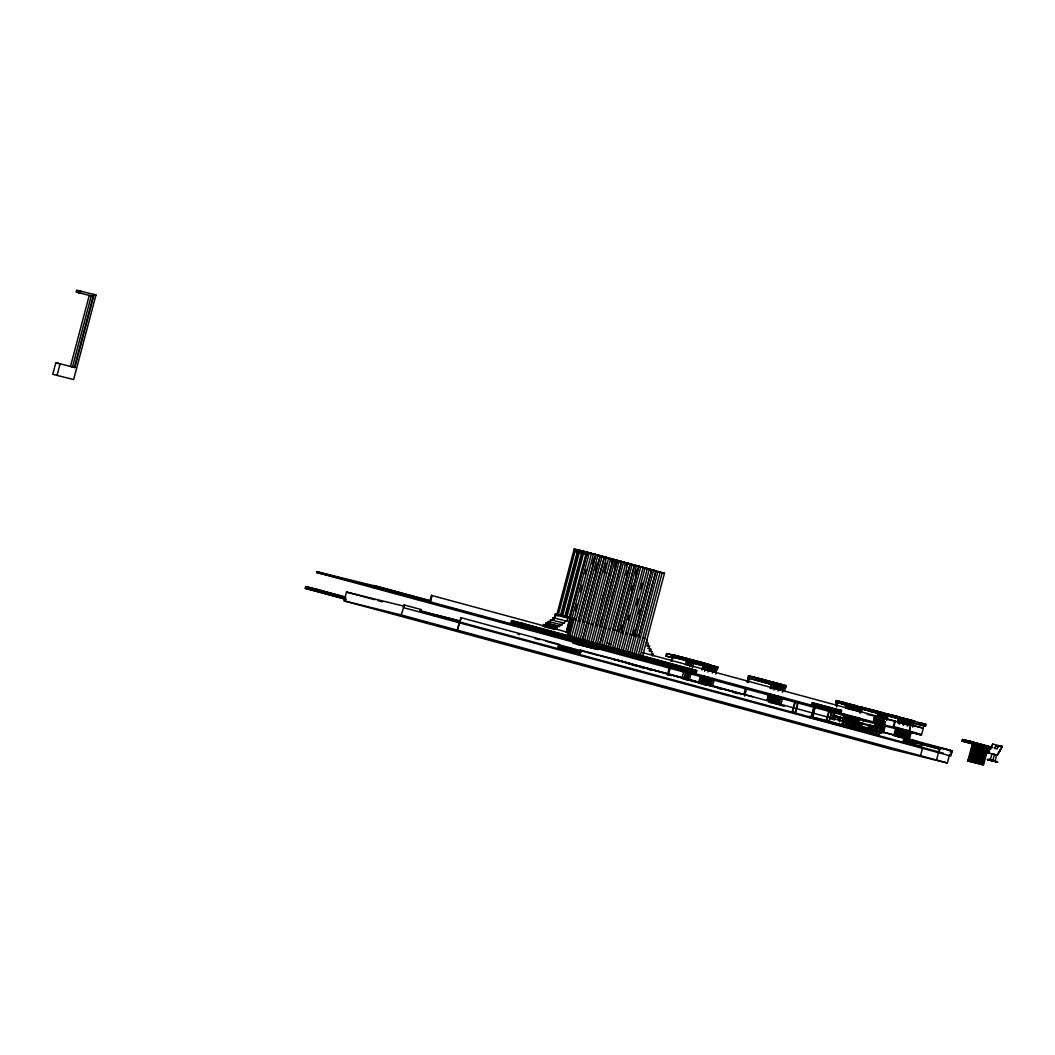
<?xml version="1.0" encoding="UTF-8"?>
<svg xmlns="http://www.w3.org/2000/svg" width="1055" height="1055" viewBox="0 0 1055 1055"><rect width="100%" height="100%" fill="white"/><g stroke="black" fill="none" stroke-linecap="round" stroke-linejoin="round"><path stroke-width="1.5" d="M72.518 366.889L91.297 295.848L93.565 296.468L74.8 367.509L55.81 362.735L52.75 374.301L73.639 379.549L95.979 295.004L93.71 294.385L74.43 367.364M57.036 375.461L60.095 363.896L55.81 362.735M89.279 295.308L70.5 366.349L74.8 367.509M346.251 599.53L305.238 588.4L305.726 586.554L317.028 589.363L316.83 590.127L312.161 588.967M307.493 587.82L307.704 587.068M864.058 719.774L863.781 720.816L316.685 572.496L316.896 571.705L373.932 585.736L429.992 600.941L431.455 595.389L432.115 595.548L430.717 600.836L430.058 600.677M305.238 588.4L316.078 591.077L316.566 589.218L345.539 597.09M950.568 754.839L949.5 754.826L947.364 763.002L890.275 748.958L344.167 600.902L346.502 592.053L403.538 606.084M316.685 572.496L374.393 586.699L374.67 585.644L373.734 586.527L921.477 735.019L923.283 728.148L910.874 724.798L909.028 731.656M344.167 600.902L401.203 614.933L404.487 605.029L403.155 607.548L950.871 756.026L952.203 750.989L939.807 747.652L939.174 749.96M420.523 611.122L420.945 609.5L403.854 604.871M434.238 615.843L434.568 614.577L460.402 620.933M447.531 618.019L460.125 621.804L419.89 610.964M459.439 621.962L461.233 617.729L457.29 630.138L459.624 621.29L419.996 610.555L420.945 609.5M511.082 622.476L521.909 625.14L522.396 623.334L696.775 670.611L696.3 672.417L511.082 622.476L511.556 620.67L522.858 623.479L522.673 624.191M513.337 621.896L513.521 621.184M543.074 626.565L543.602 624.56L557.304 627.976L557.818 626.024L559.598 626.499L560.139 624.455L561.893 624.929L562.486 622.687L564.359 623.189L565.018 620.67L566.944 621.184L567.788 617.993L570.017 618.599L566.377 632.354M543.602 624.56L545.369 625.035L545.883 623.083L557.818 626.024M545.883 623.083L547.65 623.558L548.191 621.514L561.893 624.929M564.359 623.189L550.552 619.747L549.958 621.988L548.191 621.514M566.944 621.184L553.084 617.729L552.411 620.261L550.552 619.747M553.994 619.166L555.431 613.707L574.804 618.586M554.192 619.206L555.22 614.511M570.017 618.599L555.84 615.052L555.009 618.243L553.084 617.729M556.987 614.089L574.171 549.062L600.097 555.642L578.18 638.644M586.831 554.126L575.067 551.238L558.069 615.658L555.84 615.052M555.022 629.492L555.55 627.501M578.087 551.725L561.273 615.355L564.9 616.305L581.622 553.018L579.353 552.398L562.632 615.685M579.96 552.438L580.435 550.605M581.226 552.754L581.714 550.908M582.4 552.926L565.612 616.423L569.225 617.373L585.907 554.205L583.652 553.598M582.703 551.211L586.026 551.976M583.969 551.528L566.957 616.753M558.662 647.546L559.493 644.368L460.6 617.571M585.512 553.915L582.241 552.978M569.911 617.584L586.686 554.086M566.153 632.314L587.319 552.293M570.082 618.322L570.333 617.373M566.838 637.523L589.231 552.767M567.049 637.246L571.942 618.626M568.381 635.954L572.891 618.876L569.99 618.138M575.608 610.634L577.27 604.317M580.606 591.684L582.281 585.38M585.195 574.316L586.448 569.581M569.595 636.271L591.512 553.282L574.171 549.062M571.203 638.38L593.543 553.835L595.851 554.455L578.522 620.485L580.421 620.947M592.396 564.517L594.084 558.161M573.894 637.471L595.811 554.442M597.842 555.036L575.503 639.581L569.107 637.84M595.416 570.504L597.288 563.41M582.808 621.646L600.229 555.721M580.197 639.185L602.128 556.196L604.436 556.816L582.492 639.831M582.466 639.805L604.396 556.803M580.237 650.012L579.393 653.177L580.857 650.17L950.634 750.382L950.093 751.925M584.51 640.385L606.44 557.396L608.695 558.003L586.778 641.005M604.014 572.786L606.533 563.238M588.796 641.546L610.726 558.557L613.008 559.137L590.655 643.708M602.286 599.003L603.935 592.765M613.1 559.242L595.679 625.167L597.592 625.641L595.706 625.074M593.081 642.706L615.012 559.717L617.267 560.324L594.98 644.882M614.709 567.181L615.962 562.421M600.374 623.624L601.943 617.228M605.254 604.673L607.39 597.09M609.869 587.727L611.478 581.12M617.386 560.403L599.965 626.327L601.878 626.802L599.86 626.248M597.367 643.867L619.298 560.878L621.606 561.511L599.636 644.486L621.698 561.603M611.61 597.987L613.272 591.71M601.667 645.067L623.597 562.078L625.866 562.684L603.948 645.686M605.966 646.227L627.883 563.238L630.191 563.871L608.247 646.886M626.354 575.423L627.606 570.689M612.757 629.822L614.775 630.363L612.863 629.888L630.283 563.977M610.265 647.427L632.196 564.438L634.451 565.058L612.533 648.047M634.569 565.137L617.149 631.061L619.061 631.523L617.043 630.982M614.142 650.144L636.481 565.599L638.776 566.192L616.819 649.207M620.973 630.244L622.239 625.47M631.47 590.51L632.736 585.736M635.677 574.606L636.93 569.845M621.329 632.143L623.347 632.683L621.448 632.222L638.855 566.298M618.428 651.304L640.767 566.759L643.023 567.379M628.318 619.878L629.571 615.144M621.105 650.368L643.154 567.405M623.123 650.922L645.067 567.88L647.348 568.513L625.391 651.528M636.785 605.28L638.446 598.976M640.952 589.521L642.614 583.217M627.409 652.082L649.339 569.093L651.608 569.7L629.308 654.258M634.833 630.086L633.475 634.794M639 614.327L640.24 609.605M651.726 569.779L634.306 635.703L636.205 636.178L634.187 635.624M628.609 663.991L628.833 663.133L613.496 659.362L735.678 692.489M631.694 653.243L653.625 570.254L655.933 570.874L633.58 655.445M656.025 570.979L638.578 636.904L640.517 637.378L638.499 636.824M636.007 654.443L657.938 571.454L660.193 572.061L638.275 655.063M640.293 655.603L662.224 572.614L664.492 573.234L642.561 656.21M647.322 639.554L646.478 642.759L648.39 643.273L647.73 645.805L649.59 646.306L648.996 648.548L650.764 649.023L650.223 651.067L651.99 651.555L651.476 653.507L653.243 653.981L652.715 655.986M673.182 658.017L665.916 656.052L666.575 653.52L677.89 656.302M671.85 654.654L671.257 656.896L672.259 657.146L672.853 654.904L671.85 654.654L695.258 661.023M667.472 674.752L669.45 667.261M671.033 661.261L672.22 656.764L673.103 656.975M668.277 674.989L670.334 667.472M671.85 661.511L673.552 655.076L674.554 655.326L673.974 657.568L672.958 657.318M683.376 657.516L682.796 659.757L681.781 659.507L682.374 657.265L708.855 664.334L708.261 666.575L707.259 666.325L707.852 664.083L708.855 664.334M684.537 660.193L685.13 657.951L684.128 657.7L683.535 659.942L708.261 666.575M681.926 678.352L683.904 670.861M685.486 664.861L686.673 660.364L708.116 666.18L708.578 664.413M685.288 668.514L685.473 667.802L696.775 670.611M683.719 678.866L685.737 671.349M687.319 665.362L688.968 659.098M684.721 679.104L686.396 672.787M688.48 664.901L689.311 661.736L687.201 661.195M686.343 679.552L688.018 673.235M689.68 666.918L690.933 662.171M686.607 679.657L688.691 671.771M690.352 665.468L691.183 662.316L692.186 662.566L691.355 665.718M687.609 679.908L689.693 672.022M689.231 680.343L690.893 674.04M692.568 667.736L693.808 663.002M698.344 683.482L700.388 675.952M701.905 669.991L703.158 665.468M699.544 683.429L701.628 675.543M703.303 669.226L704.133 666.061L705.755 666.509M700.428 682.387L702.01 676.387M703.988 668.896L704.78 665.903M700.546 683.68L702.221 677.363M704.305 669.477L705.136 666.312M701.272 683.864L702.933 677.547M704.608 671.231L705.861 666.496M702.696 682.532L704.358 676.215M706.032 669.899L706.863 666.734L703.817 666.061M702.788 684.247L704.859 676.361M706.534 670.057L707.364 666.905L708.367 667.156L707.536 670.307M703.79 684.497L705.452 678.194M704.503 684.669L706.177 678.365M707.839 672.061L709.092 667.34L711.716 668.026L710.239 667.485L710.833 665.243L712.455 665.679L710.991 671.112M705.518 684.919L707.18 678.616M709.263 670.729L710.094 667.578M706.23 685.077L708.314 677.191M709.975 670.875L710.819 667.71M707.232 685.328L709.316 677.429M707.958 685.499L709.619 679.196M711.703 671.297L712.547 668.132M708.96 685.75L710.622 679.433M712.296 673.116L713.549 668.382M709.738 685.961L711.4 679.657M713.483 671.771L714.314 668.619L715.316 668.87L714.486 672.022M714.657 668.659L715.25 666.43L713.628 665.982L713.048 668.224L717.387 669.398L717.98 667.156L716.358 666.72L715.765 668.962L695.456 663.78M710.74 686.212L712.824 678.325M712.362 686.647L714.024 680.343M715.699 674.04L716.938 669.305M762.013 679.196L761.42 681.425L763.042 681.873L763.635 679.631L762.013 679.196L748.443 675.846L747.85 678.088L765.943 682.651L766.537 680.422L764.915 679.974L764.321 682.216L765.943 682.651M743.946 694.335L745.529 688.335M747.111 682.348L748.298 677.851L769.899 683.68M744.672 696.102L746.65 688.612M748.232 682.625L749.419 678.128M768.699 694.599L767.117 700.586L768.765 694.559M771.469 684.102L770.282 688.599L771.535 684.075L773.157 684.51M772.352 681.992L771.759 684.233L770.137 683.798L770.73 681.556L772.352 681.992L748.443 675.846M768.343 700.467L770.005 694.15M771.68 687.834L772.511 684.669M771.97 689.007L772.761 686.014M768.924 702.287L771.007 694.401M772.682 688.084L773.513 684.919L775.135 685.354M769.649 702.472L771.733 694.572M773.407 688.256L774.238 685.104M770.651 702.709L772.326 696.406M773.988 690.089L775.24 685.341M771.165 702.854L772.827 696.551M774.911 688.664L775.742 685.513M755.09 680.013L775.9 685.354L776.493 683.113L778.115 683.561L776.638 689.1M772.168 703.105L774.251 695.219M775.913 688.915L776.744 685.763M772.893 703.276L774.963 695.403M773.895 703.527L775.966 695.641M777.64 689.337L779.21 683.851L780.832 684.286L779.368 689.719M774.607 703.685L776.269 697.368M777.944 691.051L779.197 686.317M775.61 703.936L777.693 696.036M776.335 704.12L778.419 696.221M780.08 689.904L780.924 686.739M783.034 687.28L783.628 685.038L782.006 684.59L781.425 686.831L785.316 687.913L784.485 691.065M777.337 704.358L779.421 696.471M781.096 690.155L781.926 686.99M778.115 704.569L780.199 696.682M781.861 690.379L782.691 687.227M779.117 704.819L780.792 698.515M782.454 692.212L783.707 687.478M784.142 687.57L784.735 685.328L786.357 685.763L785.764 688.005L765.455 682.822M780.74 705.254L782.823 697.368M798.187 702.379L795.51 712.481L792.318 711.624L794.982 701.522M795.101 702.722L792.318 711.624M797.778 702.287L795.51 712.481M811.612 704.292L812.442 702.854L840.993 710.371L841.165 712.046L811.598 704.278M812.403 703.527L840.822 710.991L812.403 703.527C811.493 701.905 813.616 703.289 812.469 704.529L841.086 712.033C843.182 710.186 838.844 709.237 839.569 711.611M809.554 717.347L809.792 716.451L827.41 720.776L827.16 721.686L809.554 717.347L878.67 735.652L878.907 734.742L855.5 728.398M815.172 707.114L812.429 717.492L811.229 717.163L813.972 706.797M814.196 706.85L811.229 717.163M814.948 707.061L812.429 717.492M826.302 720.539L828.966 710.437M829.481 710.121L826.698 720.631L852.374 727.554M829.705 709.211L830.114 707.681L832.263 708.235M830.958 708.564L841.481 710.516M831.762 711.189L829.098 721.29L832.158 711.294M836.298 700.533L836.523 702.327L835.863 702.142L836.298 700.533L854.946 705.413L855.17 707.206L854.946 705.413M831.815 719.286L833.885 711.439M835.547 705.162L836.378 702.023L852.242 706.112M837.604 702.34L837.934 701.074M833.173 719.642L834.835 713.365M836.496 707.087L837.736 702.379L847.073 705.004L846.242 708.142M834.36 720.064L835.428 716.015L838.58 716.846L837.868 719.536M836.338 716.965L837.011 716.477M837.09 717.149L838.303 717.466L837.921 716.701M843.13 718.178L837.723 716.648M837.591 719.457L838.303 716.767M840.835 714.604L841.046 713.813L845.754 715.092M839.292 721.514L840.373 717.426L843.552 718.257L835.428 716.015M839.569 721.594L840.294 718.864M840.941 717.611L840.268 718.099M841.178 717.677L841.679 717.796M841.93 717.862L842.431 717.993M842.629 718.046L842.971 718.798M842.299 720.552L843.934 714.235M845.609 707.997L846.427 704.819M868.99 732.632C869.439 728.53 871.944 734.781 868.99 732.632L841.02 725.299L841.864 723.875L870.573 731.418L859.535 728.688L859.126 730.218L870.507 733.054L870.903 731.524M842.563 720.895L843.275 718.178M861.684 729.256L841.824 724.548L870.243 731.999L841.864 723.875M842.47 722.345L844.593 714.42M842.958 722.398L845.002 714.644M846.638 708.446L847.455 705.347L847.284 708.63M843.143 722.517L844.224 718.442L855.565 721.449L854.497 725.497M843.657 722.649L844.738 718.574M844.158 722.715L845.807 716.516M847.851 708.762L848.668 705.663L848.497 708.947M845.424 721.383L847.06 715.185M848.695 708.973L849.512 705.874M845.569 721.739L846.295 719.022L844.224 718.442M845.596 724.6L847.943 715.699M845.82 724.653L848.18 715.752M849.908 709.29L850.726 706.191L852.018 706.573M846.572 724.864L848.919 715.963L853.601 717.215M850.554 709.488L851.372 706.388M846.796 724.917L849.143 716.015M848.088 723.73L849.723 717.532M851.767 709.804L852.585 706.705L852.414 709.989M848.734 723.915L850.778 716.174M848.932 723.941L850.976 716.213M852.611 710.015L853.429 706.929L853.271 710.2M850.145 724.258L852.189 716.516M853.825 710.332L854.642 707.232L855.288 707.417M850.792 724.442L852.836 716.701M850.989 724.469L853.033 716.727M854.682 710.516L856.792 705.94L855.711 707.364M851.636 724.666L852.875 720.011M852.203 724.785L853.838 718.587M855.882 710.833L857.253 706.072L857.478 707.865M883.523 724.68L881.162 733.212L852.242 725.392L853.508 720.868L855.565 721.449M853.31 723.704L854.893 717.215M852.242 725.392L852.651 723.862M853.455 723.453L855.104 717.255M856.739 711.057L857.557 707.958M854.444 721.844L854.656 721.198L854.55 721.871M853.983 725.365L855.064 721.317M854.26 725.312L856.304 717.571M857.952 711.36L859.1 706.599L858.018 708.024L835.863 702.142M859.113 708.327L860.194 706.903L858.889 711.637M854.906 725.51L856.963 717.756M858.599 711.545L859.416 708.446M855.209 725.563L857.253 717.822M860.234 708.644L860.656 707.021L862.489 707.509L861.434 712.033M855.856 725.748L857.082 721.106M856.409 725.88L858.045 719.681M860.089 711.954L860.906 708.855M857.293 724.389L858.546 719.681M860.194 713.404L861.025 710.266M857.069 726.064L859.113 718.323M860.748 712.138L862.106 707.457M842.101 702.182L842.325 703.988L861.17 708.907L862.238 707.483L861.816 709.092L856.7 707.734M857.702 726.157L859.772 718.31M859.073 726.631L860.142 722.583L862.357 723.137L861.289 727.185M859.574 726.763L860.287 724.073M860.405 723.348L862.291 723.163M861.144 725.708L861.869 723.005M863.016 719.761L862.805 720.552L921.477 735.019M862.172 723.137L861.289 723.572M861.065 731.313L861.302 730.416M870.665 711.215L871.087 709.606L872.261 709.923L871.826 711.532M867.909 729.071L868.99 724.983L871.219 725.55L870.151 729.625M872.749 711.782L873.171 710.173L874.344 710.49L873.922 712.099M870.006 728.135L870.731 725.405L869.03 725.022M874.793 712.336L875.215 710.714L876.389 711.03L875.953 712.653M871.008 729.862L872.393 725.853L871.311 729.928M884.657 723.598L873.58 720.644L874.503 717.163L874.41 718.824L885.158 721.699L884.657 723.598L882.705 723.123M872.933 726.038L872.287 726.513L880.187 728.53L877.496 727.831L877.72 727.198M873.158 726.091L873.646 726.222M873.883 726.288L874.213 727.04M875.544 721.132L876.046 719.22L874.41 718.824M874.16 727.264L875.452 722.53M875.663 721.158L873.58 720.644M877.061 716.279L877.945 713.114M874.569 726.473L874.885 727.225M878.103 713.233L878.538 711.624L877.364 711.307L876.942 712.916L860.893 708.815L861.315 707.206L874.344 710.49M878.67 711.888L878.235 713.496L885.224 715.224M874.173 729.256L874.885 726.539M874.12 730.693L876.191 722.846M877.826 716.648L878.644 713.549L884.631 715.053M878.934 713.457L879.369 711.848L880.529 712.165L880.107 713.773L862.252 708.894M875.373 727.554L876.204 724.416M878.288 716.569L879.105 713.431L878.446 713.272M874.859 730.785L876.916 723.031M878.551 716.833L879.369 713.721M875.386 730.904L877.43 723.163M879.066 716.952L879.883 713.853M876.098 731.089L878.156 723.334M879.382 718.679L880.609 714.037M876.534 731.221L878.103 724.983M880.147 717.255L881.518 712.428L882.679 712.745L881.4 717.558M877.193 729.941L877.905 727.238M877.602 729.809L879.237 723.625M880.872 717.426L881.69 714.341M878.538 728.385L879.765 723.743M879.263 728.57L880.49 723.928M882.046 717.743L882.943 714.644M866.617 708.63L865.443 708.314L883.47 712.956L883.048 714.565L884.209 714.881M879.765 728.688L881.004 724.033M882.639 717.835L883.457 714.736M879.303 731.972L880.345 727.91M879.606 732.038L881.716 724.218M882.956 719.563L884.631 713.272L883.47 712.956M880.2 732.091L882.244 724.337M883.47 719.695L884.697 715.039M874.503 717.163L883.945 719.721L883.536 721.29L885.158 721.699M880.529 733.054L881.017 731.511M880.912 732.275L882.56 726.064M884.604 718.323L885.422 715.224M885.158 718.481L885.976 715.396L886.701 715.567M886.226 715.422L886.648 713.813L885.488 713.496L885.066 715.105L899.084 718.837M882.903 729.493L883.721 726.381M884.248 724.851L882.204 732.592L881.479 732.407M885.884 718.666L887.268 713.971L925.987 724.429L925.512 726.249L912.522 722.912M883.378 732.909L885.422 725.167M886.648 720.525L888.336 714.288M888.007 715.91L888.442 714.288M888.772 714.288L888.376 715.765L914.263 722.754L914.698 721.145L890.895 714.908L890.473 716.516L891.185 716.701L891.62 715.092L890.895 714.908M893.031 727.317L894.706 720.987M895.866 727.752L893.822 735.48L895.708 735.981L897.752 728.24M897.502 721.554L898.319 718.468M894.297 734.544L895.009 731.827M898.478 718.481L898.913 716.859L898.187 716.688L897.765 718.297L899.045 718.64L898.227 721.739M894.6 734.623L895.326 731.906M894.548 735.665L896.592 727.924M898.253 723.427L899.071 720.328M898.979 723.598L900.205 718.956M897.95 728.293L895.893 736.047L897.792 736.535M899.177 723.651L900.403 718.996L901.128 719.167L899.902 723.822M896.618 736.219L898.675 728.477M898.702 730.165L897.067 736.364L899.757 737.076L901.801 729.322M897.858 736.575L899.836 728.794M901.55 722.622L902.289 719.484M902.5 719.589L902.895 718.112M898.583 736.759L900.64 729.005M902.276 722.807L903.093 719.708L901.577 719.312M899.44 735.348L901.076 729.15M903.027 724.666L904.254 720.024L905.058 720.275L903.832 724.917M899.836 737.115L901.88 729.374M903.106 724.732L904.333 720.09M902.605 729.559L900.561 737.287L901.722 737.603L903.766 729.875L901.801 737.643L902.526 737.827L904.57 730.086M905.401 723.69L906.219 720.591L905.493 720.407M905.48 723.717L906.298 720.631L907.023 720.802L906.205 723.901M903.779 734.873L905.005 730.231M903.634 738.144L905.731 730.403M906.957 725.761L908.184 721.119M921.397 746.333L903.001 741.665L906.403 730.574M914.58 742.707L905.467 740.241L904.966 742.14L914.078 744.619L914.58 742.707L903.832 739.832L904.254 738.263M907.643 725.919L908.869 721.264M906.034 733.805L904.808 738.46L906.324 738.856L908.368 731.102M905.533 738.645L907.577 730.891L905.599 738.685M910.03 721.58L909.212 724.693L910.109 721.62M905.085 742.179L903.001 741.665M910.017 724.904L910.834 721.805L909.318 721.409M907.537 739.199L909.713 731.352M911.177 725.22L912.206 721.937M909.265 730.904L910.874 724.798M910.439 731.537L908.368 739.37L907.643 739.199M912.1 725.26L912.931 722.121L913.999 722.411L912.76 727.119M910.465 733.238L908.843 739.555L911.52 731.827M912.127 744.131L913.037 740.65L912.957 742.311M914.83 745.45L916.61 741.243L881.545 731.735M940.691 749.367L915.621 742.469L915.977 741.085M919.894 734.61L920.105 733.818M917.679 745.331L921.252 746.914M922.044 745.463L922.347 744.289M920.501 755.723L922.663 747.547M936.51 760.062L939.807 747.652M950.924 753.507L952.203 750.989M962.015 741.085L962.45 739.476L963.175 739.647L962.74 741.269L962.015 741.085L975.941 744.83M968.899 741.058L968.477 742.68L969.202 742.852L969.624 741.243L968.899 741.058L988.799 746.333L988.377 747.955L987.651 747.771M971.141 753.257L973.594 743.973L974.319 744.157L969.822 761.169L967.923 760.681L972.42 743.656M970.851 761.855L968.042 761.103L969.123 757.015M969.07 758.453L968.042 761.103M970.323 756.356L969.097 760.998L969.822 761.169M970.007 761.235L974.517 744.184L975.229 744.368L970.732 761.42L970.007 761.235L983.55 764.862L988.113 747.599L987.032 747.309L982.469 764.572M973.633 752.255L971.18 761.552L972.697 761.947L977.194 744.922L975.677 744.5M976.403 744.685L971.892 761.736L976.996 743.313M974.372 757.45L976.825 748.153M978.367 745.239L973.857 762.264L978.447 745.292M975.519 761.077L976.745 756.435M977.563 753.336L978.789 748.694M975.915 762.844L980.332 745.779M979.607 745.608L981.124 746.004L976.627 763.016L975.11 762.62M979.937 752.321L977.075 763.161L977.8 763.332M977.748 763.345L982.297 746.32L981.124 746.004M978.473 763.517L982.97 746.465M979.739 760.55L980.965 755.908M981.783 752.808L983.009 748.153M979.713 763.873L984.144 746.782M980.438 764.044L984.935 746.993M980.873 764.189L982.113 759.534M981.638 764.4L986.201 747.138L981.757 764.387M973.132 762.33L971.813 761.974L982.957 764.756L986.24 752.149M988.153 759.771L990.408 759.481M989.735 760.22L994.931 761.512L996.593 755.222L994.377 754.576L992.702 760.919M990.197 760.299L991.898 753.969L997.344 755.195L1002.25 746.465L997.199 755.09L987.928 752.808L992.808 744.092L1002.25 746.465L999.955 745.859L1001.103 746.202M991.766 760.774L991.858 759.824L997.621 762.251L991.924 760.695M992.425 760.906L993.533 760.338L993.322 761.143L987.375 759.574L989.353 759.204M995.907 760.919L995.696 761.723L997.621 762.251M999.626 751.45L1000.1 749.63M987.928 752.808L992.808 744.092M998.215 746.795L997.015 748.905L994.443 748.272L995.735 746.188L998.373 746.835L997.885 747.375M1002.144 746.386L997.344 755.195M991.555 760.708L993.533 760.338M577.692 640.2L579.788 640.741M586.264 642.521L582.057 641.348M603.447 647.243L605.544 647.783M988.06 752.914L989.313 753.217M95.979 295.004L76.659 290.138L76.145 292.077L93.565 296.468M606.44 557.396L582.822 551.33M595.231 554.693L615.012 559.717M623.597 562.078L599.979 556.011M610.832 558.992L630.152 563.858M617.162 560.746L640.767 566.759M628.002 563.673L649.339 569.093M638.13 566.39L655.894 570.861M642.904 567.748L664.492 573.234M575.977 551.514L587.714 554.574M584.562 553.875L587.701 554.653M611.267 560.957L617.861 562.697M611.887 561.313L618.375 562.856M625.167 564.821L626.433 565.137M604.726 572.944L606.071 573.274M608.999 574.157L610.344 574.487M617.623 576.412L618.955 576.755M574.21 619.285L576.122 619.76L574.105 619.206M578.522 620.485L580.448 620.868M589.046 623.228L587.002 622.767M591.393 624.006L593.306 624.481L591.288 623.927M604.304 627.448L606.203 627.91M604.278 627.527L606.177 628.002L604.159 627.448M608.564 628.688L610.476 629.162L608.458 628.622M612.889 629.809L614.801 630.27M621.461 632.13L623.373 632.591M625.734 633.382L627.633 633.844L625.615 633.303M631.945 634.925L629.901 634.464M638.605 636.811L640.543 637.286M642.891 638.064L644.803 638.539L642.785 637.985M646.61 645.568L649.59 646.306M547.65 623.558L559.598 626.499M647.783 648.284L650.764 649.023M683.996 658.215L694.783 660.852M695.482 661.023L698.159 661.802M697.21 661.472L698.212 661.709M698.885 661.881L699.887 662.131M700.731 662.329L701.733 662.58M702.459 662.764L703.461 663.002L702.867 665.243L701.865 664.993M705.307 663.463L673.552 655.076M706.059 663.648L707.061 663.898M684.708 658.426L703.975 663.384M710.833 665.243L691.566 660.364L693.188 660.799M717.98 667.156L700.058 662.646L701.681 663.081M545.369 625.035L557.304 627.976M649.01 650.816L651.99 651.555M673.037 657.014L686.673 660.364M782.006 684.59L759.943 678.972L761.565 679.407M665.916 656.052L672.985 657.793M694.889 663.265L695.891 663.516M696.617 663.714L697.619 663.951M698.291 664.123L699.294 664.373M700.138 664.571L701.14 664.821M703.711 665.454L704.714 665.705M705.465 665.89L706.468 666.127M786.357 685.763L768.436 681.253M692.476 662.975L706.164 666.378L704.542 665.942M544.565 626.921L553.677 629.136M779.091 686.383L780.093 686.634M784.313 687.675L785.316 687.913M904.122 718.561L904.847 718.745M905.414 718.877L913.762 720.921M913.973 720.961L914.698 721.145M918.852 722.675L925.987 724.429M862.027 708.841L870.771 710.991M868.331 710.833L886.846 715.593M887.914 715.897L888.64 716.068L889.062 714.459L873.698 710.556M913.551 722.583L914.263 722.754M867.17 714.341L923.283 728.148M577.098 644.315L593.701 648.403M812.864 702.986L831.116 707.945M987.15 745.938L987.862 746.109M988.073 746.162L988.799 746.333M978.236 743.749L978.961 743.933M979.528 744.065L980.253 744.25M980.781 744.382L992.795 747.639M986.715 747.547L987.44 747.731M893.203 726.526L893.849 726.71L895.326 721.132L642.442 652.597M517.965 634.385L519.35 634.675M534.832 638.486L539.646 639.673M864.599 720.156L869.36 721.33M889.972 726.394L916.927 733.04M600.137 655.92L622.424 661.393M453.821 620.657L458.503 621.817M872.445 725.906L880.674 727.99L877.602 727.172M737.26 692.911L752.597 696.682M868.858 725.642L870.481 726.038L860.709 723.427M899.269 733.634L902.183 734.346M915.661 741.823L925.182 744.118M928.347 744.949L951.61 750.778M987.375 759.574L989.142 760.009M903.832 739.832L905.467 740.241M870.111 732.579L878.907 734.742M973.594 758.189L969.479 757.147L972.235 757.846M967.923 760.681L968.648 760.853L973.145 743.841L971.866 743.498L972.288 741.876L973.013 742.061L972.591 743.669L988.377 747.955M973.145 762.092L974.662 762.488L979.159 745.463L977.642 745.041L980.504 745.832M862.238 707.483L838.593 701.193M587.028 552.319L594.611 554.337M595.627 554.679L598.924 555.537M599.913 555.84L601.93 556.394M604.199 557L607.495 557.871M608.498 558.174L611.781 559.031M614.063 559.678L616.08 560.231M618.362 560.838L620.38 561.392M578.509 550.13L580.778 550.75M587.108 552.49L589.376 553.11M591.407 553.69L593.675 554.31M595.666 554.851L597.934 555.471M617.083 560.535L619.43 561.352M621.448 561.906L624.679 562.592M625.681 562.895L628.965 563.752M629.967 564.056L633.251 564.913M634.253 565.216L637.537 566.073M638.539 566.377L641.822 567.234M642.825 567.537L646.108 568.408M647.124 568.737L649.142 569.291M651.41 569.898L654.707 570.768M575.067 551.238L577.322 551.844L560.627 615.039L558.372 614.419M634.147 634.675L638.829 635.941M582.69 621.566L584.707 622.12M595.574 625.088L597.592 625.641M705.136 663.701L706.758 664.136M666.575 653.52L682.585 657.858M702.788 663.384L704.41 663.819M751.345 676.637L752.967 677.073M754.18 677.402L755.802 677.838M757.16 678.22L758.782 678.655M765.64 680.515L767.262 680.95M863.399 707.76L864.573 708.076M867.592 708.894L868.766 709.211M869.597 709.435L870.757 709.751M871.746 710.028L872.907 710.345M875.716 711.083L876.876 711.4M686.66 660.984L703.382 665.626M775.9 685.354L780.238 686.528M881.083 714.037L882.257 714.354M687.412 661.591L691.777 662.777M762.33 682.018L763.952 682.453M871.311 711.637L872.485 711.954M913.815 723.084L925.512 726.249M431.455 595.389L568.54 632.538M607.535 643.128L611.373 644.157M962.45 739.476L984.078 745.186M981.269 744.698L991.502 747.467M962.49 740.953L976.468 744.738M986.465 747.876L990.843 749.063M986.636 748.101L989.564 748.892M511.556 620.67L685.935 667.947M524.243 624.626L533.711 627.184M540.015 628.899L552.635 632.314M555.8 633.171L568.421 636.6M571.573 637.457L584.193 640.873M587.345 641.73L592.079 643.009M598.383 644.724L603.117 646.003M614.168 648.996L618.889 650.276M629.941 653.282L634.675 654.562M637.827 655.419L642.561 656.698M645.713 657.555L653.599 659.692M664.637 662.685L669.371 663.964M672.523 664.821L677.257 666.101M680.422 666.958L685.143 668.25M688.308 669.094L693.043 670.387M559.084 634.306L563.818 635.585M574.856 638.578L579.591 639.858M609.566 647.981L614.3 649.273M875.756 720.829L883.167 722.833M566.917 637.207L567.972 637.497M588.387 643.102L601.258 646.623M521.909 625.14L696.3 672.417M374.011 585.485L430.717 600.836M893.229 726.526L909.858 731.049M316.896 571.705L362.96 584.193M366.138 585.05L370.898 586.343M374.077 587.213L378.851 588.505M389.968 591.512L397.906 593.662M401.085 594.532L405.845 595.824M409.024 596.682L413.784 597.974M416.962 598.831L421.723 600.124M436.018 604.001L440.792 605.293M451.909 608.313L456.67 609.605M470.965 613.483L475.739 614.775M478.904 615.632L483.678 616.924M486.856 617.782L491.617 619.074M502.734 622.094L507.495 623.386M513.851 625.101L518.612 626.393M521.79 627.25L526.564 628.543M537.681 631.563L542.441 632.855M548.798 634.582L561.497 638.024M564.676 638.882L569.449 640.174M591.684 646.201L596.444 647.493M599.622 648.363L604.383 649.643M615.5 652.663L620.274 653.955M626.63 655.683L631.391 656.975M634.569 657.832L639.33 659.124M650.447 662.131L655.221 663.424M666.338 666.444L674.277 668.593M677.455 669.463L682.216 670.756M685.394 671.613L690.155 672.905M701.272 675.912L709.224 678.075M712.389 678.932L717.163 680.224M728.28 683.231L733.04 684.524M747.336 688.401L752.096 689.693M763.227 692.713L767.987 694.005M779.104 697.012L787.043 699.175M790.221 700.032L794.982 701.324M798.16 702.182L802.934 703.474M814.051 706.494L818.812 707.786M825.168 709.501L837.868 712.956M589.389 647.203L597.987 649.564L572.799 643.154M860.142 722.583L871.219 725.55M872.089 725.774L875.202 726.605M619.799 660.918L743.564 694.467M903.924 738.183L913.366 740.729M545.989 641.269L598.554 655.524M631.774 664.848L636.534 666.14M639.712 667.011L644.473 668.29M647.638 669.16L652.399 670.439M666.681 674.316L671.442 675.609M682.545 678.616L687.306 679.908M690.484 680.765L695.245 682.058M701.588 683.785L706.349 685.077M717.453 688.084L722.213 689.377M733.331 692.383L738.091 693.676M779.487 705.017L784.221 706.309M559.137 645.502L581.292 651.502M852.875 725.55L881.162 733.212M916.94 742.931L939.425 749.024M558.016 645.911L581.2 652.201M558.227 646.675L579.591 652.465M560.337 647.81L577.481 652.465M558.029 647.388L580.026 653.335M905.177 741.836L912.588 743.841M809.792 716.451L847.257 726.605M460.046 622.107L943.328 753.151M346.502 592.053L374.696 599.702M377.835 600.546L382.53 601.825M305.726 586.554L345.71 597.367M319.995 590.985L324.755 592.264M327.92 593.121L332.668 594.413M335.833 595.271L340.594 596.563M316.078 591.077L346.04 599.2M401.203 614.933L947.364 763.002M844.963 702.986L844.303 702.801L844.528 704.608M842.18 703.685L845.081 704.503M853.363 721.528L854.906 721.937L844.593 719.233L846.044 719.642M991.858 759.824L993.559 761.156M78.69 290.692L78.176 292.617L80.444 293.237L80.958 291.299L78.69 290.692M675.279 655.524L674.686 657.766L675.688 658.017L676.281 655.775L675.279 655.524M676.967 655.933L676.374 658.175L677.376 658.426L677.969 656.184L676.967 655.933M678.813 656.395L678.22 658.637L679.222 658.874L679.816 656.632L678.813 656.395M680.528 656.817L679.934 659.058L680.937 659.296L681.53 657.067L680.528 656.817M685.921 658.149L685.328 660.377L686.343 660.628L686.924 658.386L685.921 658.149M708.116 664.505L707.523 666.747L709.145 667.182L709.738 664.953L708.116 664.505M767.75 680.739L767.156 682.981L768.779 683.429L769.372 681.187L767.75 680.739M773.513 682.308L772.919 684.55L774.541 684.985L775.135 682.743L773.513 682.308M835.718 716.134L836.101 716.899L835.718 716.134M843.182 702.498L843.407 704.292L843.182 702.498M852.651 704.753L852.875 706.547L852.651 704.753M853.812 705.083L854.036 706.89L853.812 705.083M889.629 714.604L889.207 716.213L889.932 716.385L890.354 714.776L889.629 714.604M892.227 715.237L891.805 716.846L892.517 717.031L892.952 715.422L892.227 715.237M893.466 715.541L893.031 717.149L893.756 717.334L894.178 715.725L893.466 715.541M894.798 715.87L894.363 717.479L895.088 717.664L895.51 716.042L894.798 715.87M895.998 716.174L895.576 717.782L896.302 717.954L896.724 716.345L895.998 716.174M897.251 716.464L896.829 718.073L897.554 718.257L897.976 716.635L897.251 716.464M963.742 739.792L963.307 741.401L964.033 741.586L964.468 739.964L963.742 739.792M964.995 740.109L964.573 741.718L965.299 741.889L965.721 740.28L964.995 740.109M966.327 740.425L965.905 742.047L966.631 742.219L967.053 740.61L966.327 740.425M967.567 740.729L967.145 742.351L967.87 742.522L968.292 740.913L967.567 740.729M970.112 741.362L969.69 742.971L970.402 743.155L970.837 741.533L970.112 741.362M971.365 741.652L970.93 743.274L971.655 743.445L972.077 741.836L971.365 741.652"/></g></svg>
